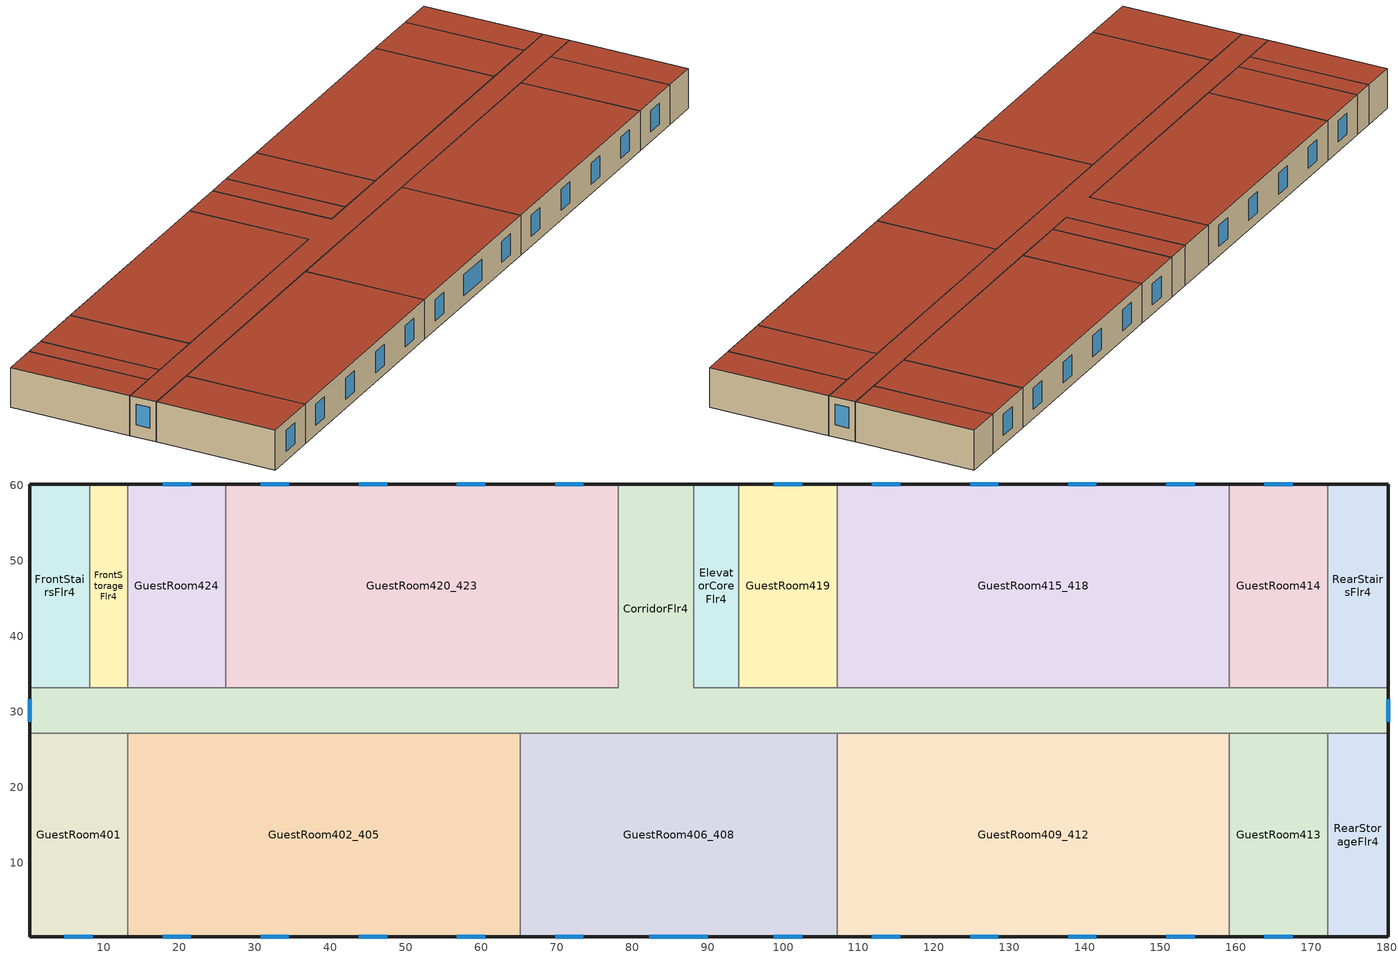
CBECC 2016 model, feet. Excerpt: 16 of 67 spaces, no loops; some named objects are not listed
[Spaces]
CorridorFlr4
 floor to CorridorFlr3 (NACM_Interior Floor): 88.16,60.16 88.16,33.16 180.16,33.16 180.16,27.16 0.16,27.16 0.16,33.16 78.16,33.16 78.16,60.16 z29
 wall outside (Base_CZ12-NonresMetalFrameWallU062): 0.16,33.16 0.16,27.16 / 180.16,27.16 180.16,33.16 / 88.16,60.16 78.16,60.16 z29:38
 wall to RearStairsFlr4 (NACM_Interior Wall): 180.16,33.16 172.16,33.16 z29:38
 wall to GuestRoom420_423 (NACM_Interior Wall): 78.16,60.16 78.16,33.16 26.16,33.16 z29:38
 wall to GuestRoom424 (NACM_Interior Wall): 26.16,33.16 13.16,33.16 z29:38
 wall to FrontStorageFlr4 (NACM_Interior Wall): 13.16,33.16 8.16,33.16 z29:38
 wall to FrontStairsFlr4 (NACM_Interior Wall): 8.16,33.16 0.16,33.16 z29:38
 wall to GuestRoom401 (NACM_Interior Wall): 0.16,27.16 13.16,27.16 z29:38
 wall to GuestRoom402_405 (NACM_Interior Wall): 13.16,27.16 65.16,27.16 z29:38
 wall to GuestRoom406_408 (NACM_Interior Wall): 65.16,27.16 107.16,27.16 z29:38
 wall to GuestRoom409_412 (NACM_Interior Wall): 107.16,27.16 159.16,27.16 z29:38
 wall to GuestRoom413 (NACM_Interior Wall): 159.16,27.16 172.16,27.16 z29:38
 wall to RearStorageFlr4 (NACM_Interior Wall): 172.16,27.16 180.16,27.16 z29:38
 wall to GuestRoom414 (NACM_Interior Wall): 172.16,33.16 159.16,33.16 z29:38
 wall to GuestRoom415_418 (NACM_Interior Wall): 159.16,33.16 107.16,33.16 z29:38
 wall to GuestRoom419 (NACM_Interior Wall): 107.16,33.16 94.16,33.16 z29:38
 wall to ElevatorCoreFlr4 (NACM_Interior Wall): 94.16,33.16 88.16,33.16 88.16,60.16 z29:38
 window (Base_AllCZ_FixedWinU36_NRes): 0.16,31.68 0.16,28.65 / 180.16,28.65 180.16,31.68 z31.76:36.41
 roof outside (Base_CZ12-SteepNonresWoodFramingAndOtherRoofU039): 180.16,27.16 180.16,33.16 88.16,33.16 88.16,60.16 78.16,60.16 78.16,33.16 0.16,33.16 0.16,27.16 z38
RearStairsFlr4
 floor to RearStairsFlr3 (NACM_Interior Floor): 180.16,60.16 180.16,33.16 172.16,33.16 172.16,60.16 z29
 wall outside (Base_CZ12-NonresMetalFrameWallU062): 180.16,33.16 180.16,60.16 172.16,60.16 z29:38
 wall to GuestRoom414 (NACM_Interior Wall): 172.16,60.16 172.16,33.16 z29:38
 roof outside (Base_CZ12-SteepNonresWoodFramingAndOtherRoofU039): 180.16,33.16 180.16,60.16 172.16,60.16 172.16,33.16 z38
GuestRoom420_423
 floor to GuestRoom320_323 (NACM_Interior Floor): 78.16,60.16 78.16,33.16 26.16,33.16 26.16,60.16 z29
 wall outside (Base_CZ12-ResMetalFrameWallU069): 78.16,60.16 26.16,60.16 z29:38
 wall to GuestRoom424 (NACM_Interior Wall): 26.16,60.16 26.16,33.16 z29:38
 window (Base_AllCZ_FixedWinU36_Res): 73.53,60.16 69.79,60.16 / 60.53,60.16 56.79,60.16 / 47.53,60.16 43.79,60.16 / 34.53,60.16 30.79,60.16 z31.13:35.87
 roof outside (Base_CZ12-FlatResWoodFramingAndOtherRoofU028): 78.16,33.16 78.16,60.16 26.16,60.16 26.16,33.16 z38
GuestRoom424
 floor to GuestRoom324 (NACM_Interior Floor): 26.16,60.16 26.16,33.16 13.16,33.16 13.16,60.16 z29
 wall outside (Base_CZ12-ResMetalFrameWallU069): 26.16,60.16 13.16,60.16 z29:38
 wall to FrontStorageFlr4 (NACM_Interior Wall): 13.16,60.16 13.16,33.16 z29:38
 window (Base_AllCZ_FixedWinU36_Res): 21.53,60.16 17.79,60.16 z31.13:35.87
 roof outside (Base_CZ12-FlatResWoodFramingAndOtherRoofU028): 26.16,33.16 26.16,60.16 13.16,60.16 13.16,33.16 z38
FrontStorageFlr4
 floor to FrontStorageFlr3 (NACM_Interior Floor): 13.16,60.16 13.16,33.16 8.16,33.16 8.16,60.16 z29
 wall outside (Base_CZ12-NonresMetalFrameWallU062): 13.16,60.16 8.16,60.16 z29:38
 wall to FrontStairsFlr4 (NACM_Interior Wall): 8.16,60.16 8.16,33.16 z29:38
 roof outside (Base_CZ12-SteepNonresWoodFramingAndOtherRoofU039): 13.16,33.16 13.16,60.16 8.16,60.16 8.16,33.16 z38
FrontStairsFlr4
 floor to FrontStairsFlr3 (NACM_Interior Floor): 8.16,60.16 8.16,33.16 0.16,33.16 0.16,60.16 z29
 wall outside (Base_CZ12-NonresMetalFrameWallU062): 8.16,60.16 0.16,60.16 0.16,33.16 z29:38
 roof outside (Base_CZ12-SteepNonresWoodFramingAndOtherRoofU039): 8.16,33.16 8.16,60.16 0.16,60.16 0.16,33.16 z38
GuestRoom401
 floor to GuestRoom301 (NACM_Interior Floor): 13.16,27.16 13.16,0.16 0.16,0.16 0.16,27.16 z29
 wall outside (Base_CZ12-ResMetalFrameWallU069): 0.16,27.16 0.16,0.16 13.16,0.16 z29:38
 wall to GuestRoom402_405 (NACM_Interior Wall): 13.16,0.16 13.16,27.16 z29:38
 window (Base_AllCZ_FixedWinU36_Res): 4.79,0.16 8.53,0.16 z31.13:35.87
 roof outside (Base_CZ12-FlatResWoodFramingAndOtherRoofU028): 13.16,0.16 13.16,27.16 0.16,27.16 0.16,0.16 z38
GuestRoom402_405
 floor to GuestRoom302_305 (NACM_Interior Floor): 65.16,27.16 65.16,0.16 13.16,0.16 13.16,27.16 z29
 wall outside (Base_CZ12-ResMetalFrameWallU069): 13.16,0.16 65.16,0.16 z29:38
 wall to GuestRoom406_408 (NACM_Interior Wall): 65.16,0.16 65.16,27.16 z29:38
 window (Base_AllCZ_FixedWinU36_Res): 17.79,0.16 21.53,0.16 / 30.79,0.16 34.53,0.16 / 43.79,0.16 47.53,0.16 / 56.79,0.16 60.53,0.16 z31.13:35.87
 roof outside (Base_CZ12-FlatResWoodFramingAndOtherRoofU028): 65.16,0.16 65.16,27.16 13.16,27.16 13.16,0.16 z38
GuestRoom406_408
 floor to GuestRoom306_308 (NACM_Interior Floor): 107.16,27.16 107.16,0.16 65.16,0.16 65.16,27.16 z29
 wall outside (Base_CZ12-ResMetalFrameWallU069): 65.16,0.16 107.16,0.16 z29:38
 wall to GuestRoom409_412 (NACM_Interior Wall): 107.16,0.16 107.16,27.16 z29:38
 window (Base_AllCZ_FixedWinU36_Res): 69.79,0.16 73.53,0.16 / 98.79,0.16 102.53,0.16 / 82.29,0.16 90.03,0.16 z31.13:35.87
 roof outside (Base_CZ12-FlatResWoodFramingAndOtherRoofU028): 107.16,0.16 107.16,27.16 65.16,27.16 65.16,0.16 z38
GuestRoom409_412
 floor to GuestRoom309_312 (NACM_Interior Floor): 159.16,27.16 159.16,0.16 107.16,0.16 107.16,27.16 z29
 wall outside (Base_CZ12-ResMetalFrameWallU069): 107.16,0.16 159.16,0.16 z29:38
 wall to GuestRoom413 (NACM_Interior Wall): 159.16,0.16 159.16,27.16 z29:38
 window (Base_AllCZ_FixedWinU36_Res): 111.79,0.16 115.53,0.16 / 124.79,0.16 128.53,0.16 / 137.79,0.16 141.53,0.16 / 150.79,0.16 154.53,0.16 z31.13:35.87
 roof outside (Base_CZ12-FlatResWoodFramingAndOtherRoofU028): 159.16,0.16 159.16,27.16 107.16,27.16 107.16,0.16 z38
GuestRoom413
 floor to GuestRoom313 (NACM_Interior Floor): 172.16,27.16 172.16,0.16 159.16,0.16 159.16,27.16 z29
 wall outside (Base_CZ12-ResMetalFrameWallU069): 159.16,0.16 172.16,0.16 z29:38
 wall to RearStorageFlr4 (NACM_Interior Wall): 172.16,0.16 172.16,27.16 z29:38
 window (Base_AllCZ_FixedWinU36_Res): 163.79,0.16 167.53,0.16 z31.13:35.87
 roof outside (Base_CZ12-FlatResWoodFramingAndOtherRoofU028): 172.16,0.16 172.16,27.16 159.16,27.16 159.16,0.16 z38
RearStorageFlr4
 floor to RearStorageFlr3 (NACM_Interior Floor): 180.16,27.16 180.16,0.16 172.16,0.16 172.16,27.16 z29
 wall outside (Base_CZ12-NonresMetalFrameWallU062): 172.16,0.16 180.16,0.16 180.16,27.16 z29:38
 roof outside (Base_CZ12-SteepNonresWoodFramingAndOtherRoofU039): 180.16,0.16 180.16,27.16 172.16,27.16 172.16,0.16 z38
GuestRoom414
 floor to GuestRoom314 (NACM_Interior Floor): 172.16,60.16 172.16,33.16 159.16,33.16 159.16,60.16 z29
 wall outside (Base_CZ12-ResMetalFrameWallU069): 172.16,60.16 159.16,60.16 z29:38
 wall to GuestRoom415_418 (NACM_Interior Wall): 159.16,60.16 159.16,33.16 z29:38
 window (Base_AllCZ_FixedWinU36_Res): 167.53,60.16 163.79,60.16 z31.13:35.87
 roof outside (Base_CZ12-FlatResWoodFramingAndOtherRoofU028): 172.16,33.16 172.16,60.16 159.16,60.16 159.16,33.16 z38
GuestRoom415_418
 floor to GuestRoom315_318 (NACM_Interior Floor): 159.16,60.16 159.16,33.16 107.16,33.16 107.16,60.16 z29
 wall outside (Base_CZ12-ResMetalFrameWallU069): 159.16,60.16 107.16,60.16 z29:38
 wall to GuestRoom419 (NACM_Interior Wall): 107.16,60.16 107.16,33.16 z29:38
 window (Base_AllCZ_FixedWinU36_Res): 154.53,60.16 150.79,60.16 / 141.53,60.16 137.79,60.16 / 128.53,60.16 124.79,60.16 / 115.53,60.16 111.79,60.16 z31.13:35.87
 roof outside (Base_CZ12-FlatResWoodFramingAndOtherRoofU028): 159.16,33.16 159.16,60.16 107.16,60.16 107.16,33.16 z38
GuestRoom419
 floor to GuestRoom319 (NACM_Interior Floor): 107.16,60.16 107.16,33.16 94.16,33.16 94.16,60.16 z29
 wall outside (Base_CZ12-ResMetalFrameWallU069): 107.16,60.16 94.16,60.16 z29:38
 wall to ElevatorCoreFlr4 (NACM_Interior Wall): 94.16,60.16 94.16,33.16 z29:38
 window (Base_AllCZ_FixedWinU36_Res): 102.53,60.16 98.79,60.16 z31.13:35.87
 roof outside (Base_CZ12-FlatResWoodFramingAndOtherRoofU028): 107.16,33.16 107.16,60.16 94.16,60.16 94.16,33.16 z38
ElevatorCoreFlr4
 floor to ElevatorCoreFlr3 (NACM_Dropped Ceiling): 94.16,60.16 94.16,33.16 88.16,33.16 88.16,60.16 z29
 wall outside (Base_CZ12-ResMetalFrameWallU069): 94.16,60.16 88.16,60.16 z29:38
 roof outside (Base_CZ12-FlatResWoodFramingAndOtherRoofU028): 94.16,33.16 94.16,60.16 88.16,60.16 88.16,33.16 z38
[Proj]
070012-HotSml-CECStd16: ZipCode=95814; DebugScreen=1
[Bldg]
Hotel Small: TotStoryCnt=4; AboveGrdStoryCnt=4; HotelMotelGuestRmCnt=77
[ConsAssm]
Base_CZ12-NonresMetalFrameWallU062: CompatibleSurfType=ExteriorWall; MatRef[1]=Stucco - 7/8 in.; MatRef[2]=Compliance Insulation R13.99; MatRef[3]=Air - Metal Wall Framing - 16 or 24 in. OC; MatRef[4]=Gypsum Board - 1/2 in.
Base_CZ12-ResMetalFrameWallU069: CompatibleSurfType=ExteriorWall; MatRef[1]=Stucco - 7/8 in.; MatRef[2]=Compliance Insulation R10.06; MatRef[3]=Compliance Insulation R2.00; MatRef[4]=Compliance Insulation R0.20; MatRef[5]=Compliance Insulation R0.10; MatRef[6]=Air - Metal Wall Framing - 16 or 24 in. OC; MatRef[7]=Gypsum Board - 1/2 in.
NACM_Interior Wall: CompatibleSurfType=InteriorWall; MatRef[1]=Gypsum Board - 5/8 in.; MatRef[2]=Air - Metal Wall Framing - 16 or 24 in. OC; MatRef[3]=Gypsum Board - 5/8 in.
Base_CZ12-SteepNonresWoodFramingAndOtherRoofU039: CompatibleSurfType=Roof; MatRef[1]=Metal Standing Seam - 1/16 in.; MatRef[2]=Compliance Insulation R28.63; CRRCInitialRefl=0.63; CRRCAgedRefl=0.63; CRRCInitialEmit=0.85; CRRCAgedEmit=0.85; CRRCProdID=XXXX-XXXX
Base_CZ12-FlatResWoodFramingAndOtherRoofU028: CompatibleSurfType=Roof; MatRef[1]=Metal Standing Seam - 1/16 in.; MatRef[2]=Compliance Insulation R34.93; CRRCInitialRefl=0.08; CRRCAgedRefl=0.08; CRRCInitialEmit=0.85; CRRCAgedEmit=0.85; CRRCProdID=XXXX-XXXX
NACM_Interior Floor: CompatibleSurfType=InteriorFloor; MatRef[1]=Metal Deck - 1/16 in.; MatRef[2]=Concrete - 140 lb/ft3 - 4 in.; MatRef[3]=Carpet - 3/4 in.
NACM_Dropped Ceiling: CompatibleSurfType=InteriorFloor; MatRef[1]=Acoustic Tile - 3/4 in.
[Mat]
Name | CodeCat | CodeItem
Stucco - 7/8 in. | Plastering Materials | Stucco - 7/8 in.
Compliance Insulation R13.99 | Insulation Board | Compliance Insulation R13.99
Air - Metal Wall Framing - 16 or 24 in. OC | Air | Air - Metal Wall Framing - 16 or 24 in. OC
Gypsum Board - 1/2 in. | Bldg Board and Siding | Gypsum Board - 1/2 in.
Compliance Insulation R10.06 | Insulation Board | Compliance Insulation R10.06
Gypsum Board - 5/8 in. | Bldg Board and Siding | Gypsum Board - 5/8 in.
Compliance Insulation R28.63 | Insulation Board | Compliance Insulation R28.63
Metal Standing Seam - 1/16 in. | Roofing | Metal Standing Seam - 1/16 in.
Compliance Insulation R34.93 | Insulation Board | Compliance Insulation R34.93
Carpet - 3/4 in. | Finish Materials | Carpet - 3/4 in.
Concrete - 140 lb/ft3 - 4 in. | Concrete | Concrete - 140 lb/ft3 - 4 in.
Metal Deck - 1/16 in. | Bldg Board and Siding | Metal Deck - 1/16 in.
Acoustic Tile - 3/4 in. | Finish Materials | Acoustic Tile - 3/4 in.
Compliance Insulation R2.00 | Insulation Board | Compliance Insulation R2.00
Compliance Insulation R0.20 | Insulation Board | Compliance Insulation R0.20
Compliance Insulation R0.10 | Insulation Board | Compliance Insulation R0.10
[FenCons] FenType=VerticalFenestration; FenProdType=FixedWindow; AssmContext=Manufactured; CertificationMthd=NFRCRated; SHGC=0.25; UFactor=0.36; VT=0.42
Base_AllCZ_FixedWinU36_NRes; Base_AllCZ_FixedWinU36_Res
[Story]
Building Story 4
[Spc] Story=Building Story 4
Name | ThrmlZnRef | Vol | SpcFuncDefaultsRef | CondgType | SpcFunc | ResDHWSysRef | HotelMotelGuestRmCnt
CorridorFlr4 | CorridorFlr4 Thermal Zone | 12150.1 | Corridor/Stairwells/Support
ElevatorCoreFlr4 | CorridorFlr4 Thermal Zone | 1458 |  | IndirectlyConditioned | Unoccupied-Exclude from Gross Floor Area
FrontStairsFlr4 | FrontStairsFlr4 Thermal Zone | 1944 | Corridor/Stairwells/Support
FrontStorageFlr4 | FrontStorageFlr4 Thermal Zone | 1215 | Corridor/Stairwells/Support
GuestRoom401 | GuestRoom401 Thermal Zone | 3159.23 | Hotel Guest Room |  |  | GuestRm DHW Sys
GuestRoom402_405 | GuestRoom402_405 Thermal Zone | 12636.9 | Hotel Guest Room |  |  | GuestRm DHW Sys | 4
GuestRoom406_408 | GuestRoom406_408 Thermal Zone | 10206.7 | Hotel Guest Room |  |  | GuestRm DHW Sys | 3
GuestRoom409_412 | GuestRoom409_412 Thermal Zone | 12636.9 | Hotel Guest Room |  |  | GuestRm DHW Sys | 4
GuestRoom413 | GuestRoom413 Thermal Zone | 3159.23 | Hotel Guest Room |  |  | GuestRm DHW Sys
GuestRoom414 | GuestRoom414 Thermal Zone | 3159 | Hotel Guest Room |  |  | GuestRm DHW Sys
GuestRoom415_418 | GuestRoom415_418 Thermal Zone | 12636 | Hotel Guest Room |  |  | GuestRm DHW Sys | 4
GuestRoom419 | GuestRoom419 Thermal Zone | 3159 | Hotel Guest Room |  |  | GuestRm DHW Sys
GuestRoom420_423 | GuestRoom420_423 Thermal Zone | 12636 | Hotel Guest Room |  |  | GuestRm DHW Sys | 4
GuestRoom424 | GuestRoom424 Thermal Zone | 3159 | Hotel Guest Room |  |  | GuestRm DHW Sys
RearStairsFlr4 | RearStairsFlr4 Thermal Zone | 1944.48 | Corridor/Stairwells/Support
RearStorageFlr4 | RearStorageFlr4 Thermal Zone | 1944.62 | Corridor/Stairwells/Support
[ThrmlZn] Type=Conditioned
Name | PriAirCondgSysRef[1] | VentSysRef | HVACZnCnt
CorridorFlr4 Thermal Zone; FrontStairsFlr4 Thermal Zone; FrontStorageFlr4 Thermal Zone; RearStairsFlr4 Thermal Zone; RearStorageFlr4 Thermal Zone | BaseAirSys5-4
GuestRoom401 Thermal Zone | GuestRoom401_FPFC | GuestRoom401-Exh ZnSys
GuestRoom402_405 Thermal Zone | GuestRoom402_405_FPFC | GuestRoom402_405-Exh ZnSys | 4
GuestRoom406_408 Thermal Zone | GuestRoom406_408_FPFC | GuestRoom406_408-Exh ZnSys | 3
GuestRoom409_412 Thermal Zone | GuestRoom409_412_FPFC | GuestRoom409_412-Exh ZnSys | 4
GuestRoom413 Thermal Zone | GuestRoom413_FPFC | GuestRoom413-Exh ZnSys
GuestRoom414 Thermal Zone | GuestRoom414_FPFC | GuestRoom414-Exh ZnSys
GuestRoom415_418 Thermal Zone | GuestRoom415_418_FPFC | GuestRoom415_418-Exh ZnSys | 4
GuestRoom419 Thermal Zone | GuestRoom419_FPFC | GuestRoom419-Exh ZnSys
GuestRoom420_423 Thermal Zone | GuestRoom420_423_FPFC | GuestRoom420_423-Exh ZnSys | 4
GuestRoom424 Thermal Zone | GuestRoom424_FPFC | GuestRoom424-Exh ZnSys
[SpcFuncDefaults]
Name | SpcFunc | OccSchRef | IntLtgRegSchRef | RecptSchRef | GasEqpSchRef | HotWtrHtgSchRef
Hotel Guest Room | Hotel/Motel Guest Room | Residential LivingOccupancy | ResidentialLiving Lights | Residential LivingReceptacle | ResidentialLiving GasEquip | ResidentialLiving ServiceHotWater
Corridor/Stairwells/Support | Corridors, Restrooms, Stairs, and Support Areas | Assembly Occupancy | Assembly Lights | Assembly Receptacle
[ResDHWSys]
GuestRm DHW Sys: CentralSys=1; SysStoryCnt=4; AnnualSolFrac=0.35
[ResWtrHtr]
GuestRm WaterHeater: InpRating=157887; TankVol=158; ThrmlEff=0.8
[Sch] Type=Fraction; EndMonth[1]=12; EndDay[1]=31
Name | SchWeekRef[1]
Assembly Occupancy | AssemblyOccupancyWk
ResidentialLiving ServiceHotWater | ResidentialLivingServiceHotWaterWk
Assembly Lights | AssemblyLightsWk
Assembly Receptacle | AssemblyReceptacleWk
Residential LivingOccupancy | ResidentialLivingOccupancyWk
ResidentialLiving Lights | ResidentialLivingLightsWk
Residential LivingReceptacle | ResidentialLivingReceptacleWk
ResidentialLiving GasEquip | ResidentialLivingGasEquipWk
[SchWeek] Type=Fraction; SchDayClgDDRef=OnDay; SchDayHtgDDRef=OffDay
Name | SchDaySunRef | SchDayMonRef | SchDayTueRef | SchDayWedRef | SchDayThuRef | SchDayFriRef | SchDaySatRef | SchDayHolRef
AssemblyOccupancyWk | AssemblyOccupancySun | AssemblyOccupancyWD | AssemblyOccupancyWD | AssemblyOccupancyWD | AssemblyOccupancyWD | AssemblyOccupancyWD | AssemblyOccupancySat | AssemblyOccupancySun
ResidentialLivingServiceHotWaterWk | ResidentialLivingServiceHotWaterSun | ResidentialLivingServiceHotWaterWD | ResidentialLivingServiceHotWaterWD | ResidentialLivingServiceHotWaterWD | ResidentialLivingServiceHotWaterWD | ResidentialLivingServiceHotWaterWD | ResidentialLivingServiceHotWaterSat | ResidentialLivingServiceHotWaterSun
AssemblyLightsWk | AssemblyLightsSun | AssemblyLightsWD | AssemblyLightsWD | AssemblyLightsWD | AssemblyLightsWD | AssemblyLightsWD | AssemblyLightsSat | AssemblyLightsSun
AssemblyReceptacleWk | AssemblyReceptacleSun | AssemblyReceptacleWD | AssemblyReceptacleWD | AssemblyReceptacleWD | AssemblyReceptacleWD | AssemblyReceptacleWD | AssemblyReceptacleSat | AssemblyReceptacleSun
ResidentialLivingOccupancyWk | ResidentialLivingOccupancySun | ResidentialLivingOccupancyWD | ResidentialLivingOccupancyWD | ResidentialLivingOccupancyWD | ResidentialLivingOccupancyWD | ResidentialLivingOccupancyWD | ResidentialLivingOccupancySat | ResidentialLivingOccupancySun
ResidentialLivingLightsWk | ResidentialLivingLightsSun | ResidentialLivingLightsWD | ResidentialLivingLightsWD | ResidentialLivingLightsWD | ResidentialLivingLightsWD | ResidentialLivingLightsWD | ResidentialLivingLightsSat | ResidentialLivingLightsSun
ResidentialLivingReceptacleWk | ResidentialLivingReceptacleSun | ResidentialLivingReceptacleWD | ResidentialLivingReceptacleWD | ResidentialLivingReceptacleWD | ResidentialLivingReceptacleWD | ResidentialLivingReceptacleWD | ResidentialLivingReceptacleSat | ResidentialLivingReceptacleSun
ResidentialLivingGasEquipWk | ResidentialLivingGasEquipSun | ResidentialLivingGasEquipWD | ResidentialLivingGasEquipWD | ResidentialLivingGasEquipWD | ResidentialLivingGasEquipWD | ResidentialLivingGasEquipWD | ResidentialLivingGasEquipSat | ResidentialLivingGasEquipSun
[SchDay] Type=Fraction
Name | Hr
AssemblyOccupancySun | ( 0, 0, 0, 0, 0, 0, 0, 0, 0.1, 0.1, 0.1, 0.1, 0.1, 0.7, 0.7, 0.7, 0.7, 0.7, 0.7, 0.7, 0.7, 0.7, 0.2, 0 )
AssemblyOccupancyWD | ( 0, 0, 0, 0, 0, 0, 0, 0, 0.2, 0.2, 0.2, 0.8, 0.8, 0.8, 0.8, 0.8, 0.8, 0.8, 0.2, 0.2, 0.2, 0.2, 0.1, 0 )
AssemblyOccupancySat | ( 0, 0, 0, 0, 0, 0, 0, 0, 0.2, 0.2, 0.2, 0.6, 0.6, 0.6, 0.6, 0.6, 0.6, 0.6, 0.6, 0.6, 0.6, 0.8, 0.1, 0 )
OnDay | ( 1, 1, 1, 1, 1, 1, 1, 1, 1, 1, 1, 1, 1, 1, 1, 1, 1, 1, 1, 1, 1, 1, 1, 1 )
OffDay | ( 0, 0, 0, 0, 0, 0, 0, 0, 0, 0, 0, 0, 0, 0, 0, 0, 0, 0, 0, 0, 0, 0, 0, 0 )
ResidentialLivingServiceHotWaterSun; ResidentialLivingServiceHotWaterWD; ResidentialLivingServiceHotWaterSat | ( 0, 0, 0, 0.05, 0.05, 0.05, 0.8, 0.7, 0.5, 0.4, 0.25, 0.25, 0.25, 0.25, 0.5, 0.6, 0.7, 0.7, 0.4, 0.25, 0.2, 0.2, 0.05, 0.05 )
AssemblyLightsSun | ( 0.05, 0.05, 0.05, 0.05, 0.05, 0.05, 0.05, 0.3, 0.3, 0.3, 0.3, 0.3, 0.55, 0.55, 0.55, 0.55, 0.55, 0.55, 0.55, 0.55, 0.55, 0.55, 0.05, 0.05 )
AssemblyLightsWD | ( 0.05, 0.05, 0.05, 0.05, 0.05, 0.05, 0.35, 0.35, 0.35, 0.65, 0.65, 0.65, 0.65, 0.65, 0.65, 0.65, 0.65, 0.65, 0.65, 0.65, 0.65, 0.65, 0.25, 0.05 )
AssemblyLightsSat | ( 0.05, 0.05, 0.05, 0.05, 0.05, 0.05, 0.05, 0.3, 0.3, 0.4, 0.4, 0.4, 0.4, 0.4, 0.4, 0.4, 0.4, 0.4, 0.4, 0.4, 0.4, 0.4, 0.4, 0.05 )
AssemblyReceptacleSun | ( 0.05, 0.05, 0.05, 0.05, 0.05, 0.05, 0.05, 0.3, 0.3, 0.3, 0.3, 0.3, 0.65, 0.65, 0.65, 0.65, 0.65, 0.65, 0.65, 0.65, 0.65, 0.65, 0.05, 0.05 )
AssemblyReceptacleWD | ( 0.05, 0.05, 0.05, 0.05, 0.05, 0.05, 0.4, 0.4, 0.4, 0.75, 0.75, 0.75, 0.75, 0.75, 0.75, 0.75, 0.75, 0.75, 0.75, 0.75, 0.75, 0.75, 0.25, 0.05 )
AssemblyReceptacleSat | ( 0.05, 0.05, 0.05, 0.05, 0.05, 0.05, 0.05, 0.3, 0.3, 0.5, 0.5, 0.5, 0.5, 0.5, 0.5, 0.5, 0.5, 0.5, 0.5, 0.5, 0.5, 0.5, 0.5, 0.05 )
ResidentialLivingOccupancySun; ResidentialLivingOccupancyWD; ResidentialLivingOccupancySat | ( 0.9, 0.9, 0.9, 0.9, 0.9, 0.9, 0.7, 0.4, 0.4, 0.2, 0.2, 0.2, 0.2, 0.2, 0.2, 0.3, 0.5, 0.5, 0.5, 0.7, 0.7, 0.8, 0.9, 0.9 )
ResidentialLivingLightsSun; ResidentialLivingLightsWD; ResidentialLivingLightsSat; ResidentialLivingReceptacleSun; ResidentialLivingReceptacleWD; ResidentialLivingReceptacleSat | ( 0.1, 0.1, 0.1, 0.1, 0.1, 0.3, 0.45, 0.45, 0.45, 0.45, 0.3, 0.3, 0.3, 0.3, 0.3, 0.3, 0.3, 0.3, 0.6, 0.8, 0.9, 0.8, 0.6, 0.3 )
ResidentialLivingGasEquipSun; ResidentialLivingGasEquipWD; ResidentialLivingGasEquipSat | ( 0, 0, 0, 0, 0, 0, 0.5, 0.5, 0, 0, 0, 0.2, 0.2, 0, 0, 0, 0.5, 0.5, 0.5, 0, 0, 0, 0, 0 )
